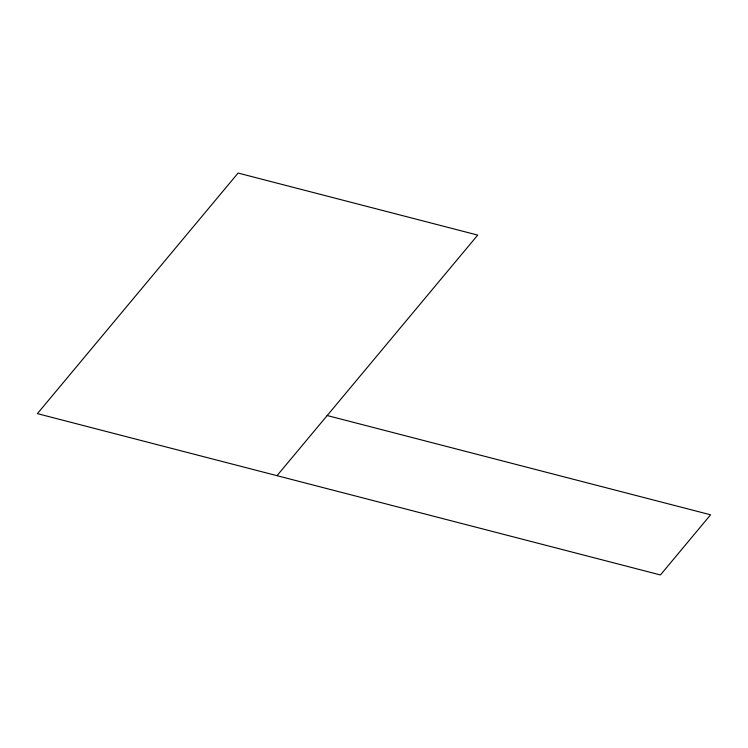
<?xml version="1.0" encoding="UTF-8"?>
<svg xmlns="http://www.w3.org/2000/svg" width="748" height="748" viewBox="0 0 748 748"><rect width="100%" height="100%" fill="white"/><g stroke="black" fill="none" stroke-linecap="round" stroke-linejoin="round"><path stroke-width="1.12" d="M277.022 475.672L477.72 235.096L238.098 173.05L37.4 413.635L660.428 574.95L710.6 514.802L327.203 415.533"/></g></svg>
